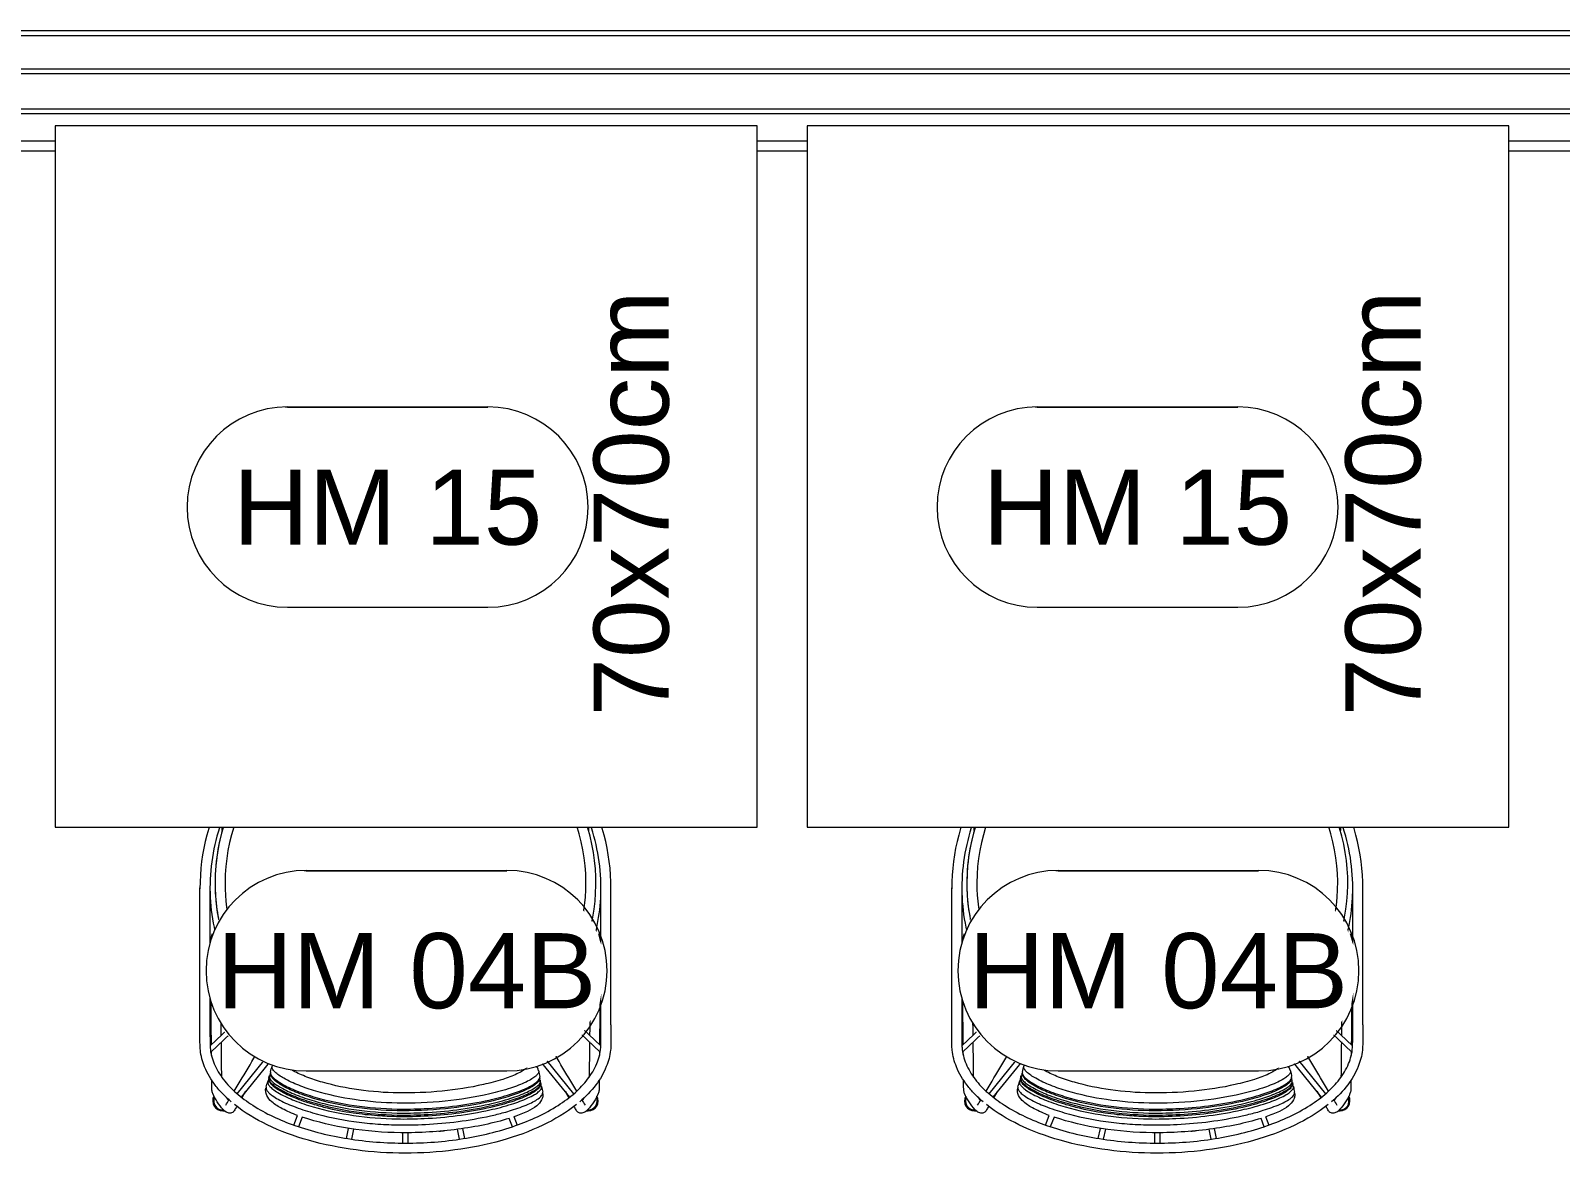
# Model space of a CAD drawing. Header units: millimetres. Extents: x 29001 to 40804, y -8833 to -5892.
# Drawn here: x 29597.9 to 29750.5, y -6685.3 to -6572.4 of the extents above; entities that cross this region are included whole.
import ezdxf
from ezdxf.enums import TextEntityAlignment as Align

# ---------------------------------------------------------------- set-up
doc = ezdxf.new("R2010")
doc.units = ezdxf.units.MM
doc.layers.get('0').update_dxf_attribs({"lineweight": 0})
for name, color, linetype, lineweight in [('wipeout', 254, 'Continuous', 0), ('xxx_Auto_Kaplama_Mermer Tarama', 45, 'Continuous', 0), ('xxx_Auto_Tefris_Silik', 252, 'Continuous', 0), ('xxx_Auto_Tefris_Tefris', 32, 'Continuous', 0), ('xxx_Auto_Yardimci_Isaret Genel', 51, 'Continuous', 0)]:
    doc.layers.add(name, color=color, linetype=linetype, lineweight=lineweight)
doc.styles.add('AUTOBAN', font='')
doc.styles.get("Standard").update_dxf_attribs({"font": 'arial.ttf'})
doc.styles.get('AUTOBAN').set_extended_font_data('Helvetica Normal Tr')

# ---------------------------------------------------------------- blocks, each defined once
blk = doc.blocks.new('THC PLAN')
at = {"linetype": 'Continuous'}
blk.add_wipeout([(1592.84, -948.22), (1593.27, -911.48), (1597.33, -907.91), (1608.94, -904.92), (1618.54, -904.84), (1628.14, -907.26), (1634.76, -910.81), (1635.32, -948.21), (1631.21, -948.78), (1626.45, -950.79), (1620.72, -953.05), (1612.25, -953.37), (1605.07, -952), (1598.78, -948.45)], dxfattribs=at).translate(0, 0, 41.86).dxf.layer = 'wipeout'
for p, q in [((1608.45, -908.12), (1608.24, -907.14)), ((1608.74, -907.06), (1608.95, -908.05)), ((1613.88, -907.71), (1613.88, -906.67)), ((1614.38, -906.67), (1614.38, -907.72)), ((1619.31, -908.07), (1619.52, -907.06)), ((1620.02, -907.14), (1619.8, -908.14)), ((1603.32, -909.32), (1602.99, -908.48)), ((1603.46, -908.31), (1603.78, -909.14)), ((1624.43, -909.27), (1624.8, -908.31)), ((1625.27, -908.48), (1624.9, -909.43)), ((1601.41, -916.6), (1597.36, -911.59)), ((1597.74, -911.27), (1601.84, -916.33)), ((1626.42, -916.33), (1630.52, -911.27)), ((1630.91, -911.59), (1626.85, -916.6)), ((1598.24, -919.78), (1594.64, -916.39)), ((1594.71, -915.76), (1598.64, -919.47)), ((1601.91, -916.95), (1601.91, -918.09)), ((1624.58, -916.77), (1624.58, -916.77)), ((1626.35, -918.09), (1626.35, -916.95)), ((1629.63, -919.47), (1633.56, -915.76)), ((1633.62, -916.39), (1630.02, -919.78)), ((1593.63, -918.47), (1593.63, -932.04)), ((1601.41, -918.52), (1601.41, -917.37)), ((1626.85, -917.37), (1626.85, -918.52)), ((1634.63, -918.47), (1634.63, -932.15)), ((1598.74, -920.17), (1598.74, -921.49)), ((1629.52, -921.49), (1629.52, -920.17)), ((1594.63, -921.55), (1596.25, -923.25)), ((1598.24, -922.22), (1598.24, -920.84)), ((1630.02, -920.84), (1630.02, -922.22)), ((1632.01, -923.25), (1633.63, -921.55)), ((1595.86, -923.57), (1594.63, -922.27)), ((1633.63, -922.27), (1632.4, -923.57)), ((1596.36, -924.11), (1596.36, -925.91)), ((1631.9, -925.91), (1631.9, -924.11)), ((1595.86, -927.42), (1595.86, -925.33)), ((1632.4, -925.33), (1632.4, -927.42)), ((1594.63, -926.8), (1594.85, -927.56)), ((1633.41, -927.56), (1633.63, -926.8)), ((1595.86, -938.96), (1595.86, -937.86)), ((1632.4, -937.86), (1632.4, -938.96)), ((1596.36, -939.36), (1596.36, -940.18)), ((1631.9, -940.18), (1631.9, -939.37)), ((1598.24, -943.45), (1598.24, -943.06)), ((1630.02, -943.06), (1630.02, -943.45)), ((1598.74, -943.78), (1598.74, -944.12)), ((1629.52, -944.12), (1629.52, -943.78)), ((1601.41, -946.92), (1601.41, -946.75)), ((1601.91, -947.19), (1601.91, -947.34)), ((1626.35, -947.34), (1626.35, -947.19)), ((1626.85, -946.75), (1626.85, -946.92)), ((1605.2, -949.48), (1605.2, -949.41)), ((1605.7, -949.67), (1605.7, -949.73)), ((1622.56, -949.73), (1622.56, -949.67)), ((1623.06, -949.41), (1623.06, -949.48)), ((1609.43, -951.07), (1609.43, -951.05)), ((1609.93, -951.17), (1609.93, -951.19)), ((1614.38, -951.64), (1614.38, -951.64)), ((1618.33, -951.19), (1618.33, -951.17)), ((1618.83, -951.05), (1618.83, -951.07))]:
    blk.add_line(p, q)
for centre, radius, start, end in [((1614.2, -948.19), 40.47, 94.8315, 95.6642), ((1595.91, -910.88), 1, 90.2693, 208.0879), ((1595.9, -910.88), 0.9, 85.2765, 203.3664), ((1595.91, -910.86), 0.978, 80.4544, 90.5627), ((1564.68, -929.7), 36.95, 30.447, 31.4039), ((1600.57, -914.16), 5.21, 141.4282, 145.6715), ((1663.58, -929.7), 36.94, 148.596, 149.5531), ((1627.65, -914.2), 5.27, 34.3541, 38.5485), ((1632.35, -910.86), 0.978, 89.4373, 99.5464), ((1632.36, -910.88), 0.9, 336.3666, 94.7195), ((1632.36, -910.88), 1, 331.8971, 89.7497), ((297068.66, 175160.92), 343955.08, 210.7908923, 210.7919123), ((-260.29, -2019.91), 2163.75, 30.80378, 30.82388), ((1116.15, -1004.87), 493.16, 10.8161, 10.8849), ((1600.74, -912.29), 0.197, 190.729, 239.4928), ((1569.61, -954.34), 52.12, 53.462, 53.476), ((1889.25, -988.16), 272.02, 163.7985, 163.9236), ((149344.79, -88940.49), 171954.48, 149.2075374, 149.2095778), ((3451.31, -1997.69), 2120.39, 149.17602, 149.19653), ((-46923.15, -394.15), 48521.73, 359.382869, 359.387008), ((1600.86, -912.87), 0.2, 190.7761, 223.5898), ((1600.85, -912.88), 0.195, 223.4279, 239.6177), ((1114.71, -1005.15), 494.62, 10.6325, 10.7011), ((1601.7, -913.75), 0.866, 189.3738, 279.2988), ((1884.95, -986.93), 267.55, 164.1343, 164.2614), ((1627.51, -913.35), 0.198, 297.5581, 312.6002), ((1627.5, -913.35), 0.209, 312.4896, 342.9657), ((1887.01, -987.52), 269.69, 164.0082, 164.0495), ((1627.67, -912.78), 0.203, 296.7937, 344.0611), ((1648.5, -945.32), 38.43, 122.6419, 122.6613), ((50151.07, -394.15), 48521.39, 180.612992, 180.617131), ((-84176.07, 5.7), 85775.8, 359.3844292, 359.3847095), ((18363.75, 9073.41), 19513.8, 210.787593, 210.792986), ((1569.48, -955.03), 51.51, 48.1472, 51.9769), ((1614.19, -932.24), 20.61, 125.0952, 127.857), ((1646.83, -943.52), 34.8, 124.6874, 130.2411), ((1614.07, -932.24), 20.61, 52.1425, 54.1372), ((-13877.25, 8324.46), 18049.53, 329.204559, 329.210392), ((87404.05, 5.7), 85775.52, 180.6152905, 180.6155707), ((-174535.59, 977.81), 176140.55, 359.3821298, 359.3837966), ((1614.13, -932.64), 19, 122.793, 0.0008), ((1614.13, -932.64), 18, 117.59, 0.0008), ((1614.02, -932.03), 20.34, 129.2367, 140.661), ((1600.81, -917.19), 0.488, 118.4283, 144.886), ((1614.19, -932.24), 19.61, 124.3323, 128.778), ((1614.16, -932.7), 19.07, 122.7793, 129.9888), ((1604.38, -916.07), 0.807, 227.9853, 276.9377), ((1614.44, -962.53), 46.36, 81.6537, 86.4291), ((1614.13, -932.64), 18, 0.0079, 60.5484), ((1623.87, -916.4), 0.733, 260.9271, 310.9473), ((1614.13, -932.64), 19, 0.0079, 56.645), ((1614.08, -932.23), 19.6, 51.2236, 55.021), ((1614.25, -932.03), 20.33, 39.3378, 50.7645), ((177763.61, 977.8), 176140.31, 180.6162034, 180.6178702), ((-412725.86, 3543.07), 414345.63, 359.3824647, 359.3831882), ((1614.03, -932.05), 19.36, 130.6829, 142.1514), ((1614.23, -932.05), 19.36, 37.8462, 49.3143), ((415951.98, 3543.04), 414343.49, 180.6168118, 180.6175353), ((1614.25, -932.22), 20.63, 142.0473, 152.9751), ((1614.01, -932.22), 20.64, 27.0261, 37.9514), ((1614.22, -932.2), 19.6, 144.5757, 155.6342), ((1614.23, -932.71), 19.13, 144.0882, 146.7268), ((1614.03, -932.7), 19.11, 33.256, 35.8973), ((1614.06, -932.2), 19.59, 24.3634, 35.4291), ((349183.86, -4670.25), 347609.36, 179.3822299, 179.3827779), ((-345954.87, -4670.24), 347608.63, 0.6172221, 0.6177701), ((1613.96, -932.08), 20.31, 154.4617, 162.0598), ((1614.31, -932.08), 20.3, 17.9379, 25.5392), ((1614.2, -932.16), 19.57, 159.5687, 178.2071), ((1595.22, -925.69), 0.547, 141.6908, 178.2924), ((1614.15, -932.63), 19.02, 159.3031, 164.1022), ((1614.07, -932.16), 19.56, 0.343, 20.4337), ((1633.04, -925.69), 0.547, 1.7075, 38.3186), ((1614.09, -932.64), 19.04, 0.0133, 15.9291), ((1614.13, -932.15), 20.5, 179.7042, 0.2959), ((1614.19, -932.13), 19.56, 180.031, 200.4327), ((1614.07, -932.13), 19.56, 339.5661, 359.9696), ((1614.1, -932.63), 19.03, 339.278, 359.9877), ((1614.19, -932.6), 19.07, 200.7714, 215.8967), ((1632.98, -938.83), 0.515, 328.5381, 348.5813), ((4065.95, -924.18), 2470.22, 180.397, 180.4842), ((1614.21, -932.09), 19.59, 204.3627, 215.4282), ((1614.05, -932.09), 19.59, 324.5737, 335.6366), ((-889.11, -923.77), 2521.64, 359.51618, 359.6016), ((1614.12, -932.64), 19.01, 312.0405, 326.7493), ((1614.03, -932.25), 19.35, 217.8474, 229.3188), ((1614.24, -932.25), 19.35, 310.6809, 322.1522), ((1595.9, -946.08), 0.999, 180.1266, 275.5049), ((1595.9, -946.08), 0.899, 156.6331, 270.4107), ((1604.7, -940.18), 10.1, 208.4626, 218.5795), ((1595.9, -946.08), 1, 355.3101, 92.3742), ((1595.9, -946.08), 0.899, 349.4504, 89.1333), ((1595.95, -946.08), 0.946, 349.3656, 355.317), ((1632.36, -946.08), 1, 87.6256, 184.6899), ((1632.31, -946.08), 0.946, 184.683, 190.6344), ((1632.36, -946.08), 0.899, 90.8663, 190.5496), ((1623.37, -940.04), 10.34, 321.4895, 331.2152), ((1632.36, -946.08), 0.999, 264.5046, 359.8638), ((1632.36, -946.08), 0.899, 268.6642, 23.372), ((1632.39, -946.07), 0.976, 359.5151, 27.8367), ((1598.82, -5280.97), 4334.49, 89.99144, 90.02914), ((1595.93, -946.09), 0.869, 338.6947, 349.6935), ((1595.92, -946.09), 0.974, 336.4929, 349.6812), ((1600.71, -946.98), 0.499, 236.2994, 259.2635), ((1614.19, -932.55), 19.1, 230.0016, 241.9381), ((1614.2, -932.04), 19.63, 231.2306, 242.7134), ((1614.08, -932.55), 19.1, 296.3579, 309.977), ((1614.06, -932.04), 19.63, 297.2867, 308.7696), ((1629.44, -5280.93), 4334.46, 89.97086, 90.00856), ((1632.34, -946.09), 0.975, 190.3184, 203.5021), ((1632.33, -946.09), 0.869, 190.3065, 201.3053), ((1614.15, -932.58), 19.06, 243.7062, 265.5193), ((1614.09, -932.25), 19.38, 244.3599, 256.088), ((1614.17, -932.26), 19.38, 283.91, 295.6403), ((1614.15, -932.06), 19.59, 257.567, 265.6333), ((1614.13, -932.27), 19.38, 270.7456, 272.5678), ((1614.12, -932.07), 19.58, 272.6119, 282.4335), ((1614.11, -932.55), 19.09, 277.8507, 284.309)]:
    blk.add_arc(centre, radius, start, end)
for points, knots in [([(1597.08, -910.51), (1598.11, -909.7), (1600.5, -908.28), (1604.62, -906.79), (1609.26, -905.87), (1614.15, -905.57), (1619.06, -905.88), (1623.7, -906.8), (1627.81, -908.3), (1630.18, -909.72), (1631.18, -910.51)], [0, 0, 0, 0, 3.921864, 8.309993, 13.091815, 18.083368, 22.974007, 27.823927, 32.224374, 36.05482, 36.05482, 36.05482, 36.05482]), ([(1633.63, -932.15), (1633.63, -928.56), (1633.63, -923.88), (1633.63, -918.7), (1633.63, -916.97), (1633.61, -915.77), (1633.26, -914.51), (1632.34, -912.98), (1631, -911.6), (1628.69, -909.89), (1624.97, -908.2), (1619.8, -906.95), (1614.12, -906.53), (1608.48, -906.95), (1603.31, -908.19), (1599.58, -909.89), (1597.25, -911.6), (1595.91, -913), (1594.99, -914.52), (1594.66, -915.78), (1594.63, -916.95), (1594.63, -918.63), (1594.63, -921.61), (1594.63, -926.3), (1594.63, -929.94), (1594.63, -932.15)], [0, 0, 0, 0, 10.76451, 14.024069, 15.555245, 15.941019, 17.620949, 19.411439, 21.291586, 23.347652, 28.009803, 33.466332, 39.246754, 45.02672, 50.416088, 55.123917, 57.239292, 59.076888, 60.892815, 62.543481, 62.92004, 64.407062, 67.565743, 71.876191, 78.483634, 78.483634, 78.483634, 78.483634]), ([(1603.78, -909.14), (1604.58, -908.89), (1606.28, -908.46), (1609.88, -907.87), (1614.41, -907.58), (1619.64, -907.99), (1622.9, -908.75), (1624.43, -909.27)], [0, 0, 0, 0, 2.511515, 5.247937, 10.953451, 16.085332, 20.943932, 20.943932, 20.943932, 20.943932]), ([(1600.42, -911.64), (1600.41, -911.53), (1600.42, -911.3), (1600.58, -910.84), (1601.09, -910.3), (1602.06, -909.76), (1602.84, -909.45), (1603.31, -909.29)], [0, 0, 0, 0, 0.338025, 0.68305, 1.454174, 2.518494, 3.984482, 3.984482, 3.984482, 3.984482]), ([(1628.03, -912.26), (1628.06, -912.17), (1628, -911.96), (1627.76, -911.68), (1627.37, -911.36), (1626.56, -910.87), (1625.22, -910.28), (1622.71, -909.45), (1619.97, -908.89), (1617.13, -908.57), (1614.75, -908.46), (1610.9, -908.53), (1607.33, -908.98), (1604.5, -909.66), (1603.23, -910.04), (1602.2, -910.4), (1601.29, -910.84), (1600.81, -911.14), (1600.5, -911.44), (1600.42, -911.66), (1600.44, -911.75)], [0, 0, 0, 0, 0.278376, 0.622174, 1.101377, 1.776557, 3.467846, 5.471554, 9.70769, 11.850074, 14.034591, 16.85395, 23.401701, 24.800898, 25.582134, 27.367063, 28.053406, 28.640071, 29.045823, 29.318055, 29.318055, 29.318055, 29.318055]), ([(1627.86, -912.83), (1627.89, -912.74), (1627.84, -912.53), (1627.6, -912.25), (1627.22, -911.94), (1626.42, -911.45), (1625.11, -910.86), (1622.65, -910.04), (1619.24, -909.34), (1615.52, -909.04), (1610.96, -909.13), (1607.51, -909.54), (1604.63, -910.24), (1603.35, -910.61), (1602.21, -911.02), (1601.33, -911.46), (1600.89, -911.75), (1600.61, -912.02), (1600.53, -912.24), (1600.55, -912.33)], [0, 0, 0, 0, 0.277702, 0.618512, 1.091914, 1.757706, 3.423591, 5.396429, 9.506247, 13.871508, 16.559288, 23.186824, 24.264895, 25.436055, 27.176987, 27.899431, 28.370671, 28.773552, 29.045239, 29.045239, 29.045239, 29.045239]), ([(1627.76, -913.21), (1627.78, -913.12), (1627.73, -912.91), (1627.49, -912.63), (1627.12, -912.32), (1626.33, -911.83), (1625.03, -911.25), (1622.6, -910.44), (1619.21, -909.73), (1615.51, -909.43), (1610.97, -909.52), (1607.54, -909.94), (1604.67, -910.63), (1603.4, -911), (1602.27, -911.41), (1601.4, -911.85), (1600.96, -912.14), (1600.69, -912.41), (1600.6, -912.63), (1600.62, -912.72)], [0, 0, 0, 0, 0.276857, 0.615332, 1.083989, 1.743361, 3.392434, 5.344886, 9.417286, 13.762083, 16.446861, 23.042581, 24.113255, 25.276096, 27.004477, 27.721281, 28.188925, 28.589676, 28.860721, 28.860721, 28.860721, 28.860721]), ([(1600.61, -912.61), (1600.62, -912.51), (1600.7, -912.29), (1600.98, -912), (1601.41, -911.7), (1602.26, -911.26), (1603.66, -910.73), (1606.94, -909.86), (1610.8, -909.36), (1614.59, -909.27), (1617.1, -909.39), (1619.47, -909.65), (1621.63, -910.06), (1623.56, -910.59), (1625.09, -911.11), (1626.36, -911.69), (1627.12, -912.18), (1627.5, -912.49), (1627.73, -912.81), (1627.78, -913.03), (1627.77, -913.12)], [0, 0, 0, 0, 0.299857, 0.688409, 1.212511, 1.856299, 3.561617, 5.708866, 12.030256, 15.183819, 17.082644, 19.555489, 22.346767, 23.656596, 25.571171, 27.191727, 27.809975, 28.30105, 28.668251, 28.958914, 28.958914, 28.958914, 28.958914]), ([(1624.9, -909.43), (1625.17, -909.54), (1625.68, -909.74), (1626.56, -910.16), (1627.39, -910.65), (1628.03, -911.37), (1628.11, -911.93), (1628.05, -912.17)], [0, 0, 0, 0, 0.854425, 1.667052, 2.902407, 3.750177, 4.494991, 4.494991, 4.494991, 4.494991]), ([(1593.63, -918.47), (1593.64, -917.81), (1593.61, -916.97), (1593.68, -915.56), (1594.07, -914.15), (1595.1, -912.36), (1596.16, -911.3), (1596.75, -910.79)], [0, 0, 0, 0, 1.986445, 2.527254, 4.232645, 6.326212, 8.682617, 8.682617, 8.682617, 8.682617]), ([(1594.81, -912.94), (1594.81, -912.65), (1594.82, -912.32), (1594.82, -911.87), (1594.96, -911.42), (1595.34, -910.77), (1595.82, -910.12), (1596.28, -909.69), (1596.71, -909.62), (1596.98, -909.79), (1597.14, -910.05), (1597.24, -910.22), (1597.31, -910.34)], [0, 0, 0, 0, 0.880915, 0.993849, 1.346591, 2.269542, 3.256294, 3.760106, 4.149937, 4.470063, 4.670286, 5.067906, 5.067906, 5.067906, 5.067906]), ([(1627.7, -913.4), (1627.73, -913.31), (1627.67, -913.1), (1627.44, -912.82), (1627.07, -912.51), (1626.28, -912.03), (1624.99, -911.44), (1622.58, -910.63), (1619.2, -909.93), (1615.51, -909.63), (1610.98, -909.72), (1607.55, -910.13), (1604.69, -910.83), (1603.43, -911.19), (1602.3, -911.61), (1601.44, -912.04), (1601, -912.34), (1600.72, -912.6), (1600.64, -912.82), (1600.66, -912.91)], [0, 0, 0, 0, 0.276638, 0.614131, 1.080881, 1.737163, 3.377868, 5.320178, 9.373954, 13.708549, 16.391827, 22.971683, 24.038674, 25.197375, 26.919507, 27.633832, 28.100026, 28.499849, 28.770724, 28.770724, 28.770724, 28.770724]), ([(1627.59, -913.79), (1627.62, -913.69), (1627.57, -913.49), (1627.34, -913.21), (1626.96, -912.9), (1626.19, -912.41), (1624.91, -911.83), (1622.52, -911.02), (1619.17, -910.33), (1615.5, -910.03), (1610.99, -910.12), (1607.57, -910.53), (1604.73, -911.22), (1603.48, -911.59), (1602.36, -912), (1601.5, -912.43), (1601.07, -912.73), (1600.79, -912.99), (1600.71, -913.21), (1600.73, -913.3)], [0, 0, 0, 0, 0.276621, 0.612525, 1.076377, 1.726712, 3.35076, 5.272889, 9.289591, 13.603837, 16.284117, 22.83233, 23.891984, 25.042448, 26.752132, 27.462175, 27.926158, 28.324409, 28.59525, 28.59525, 28.59525, 28.59525]), ([(1600.72, -913.2), (1600.73, -913.1), (1600.8, -912.88), (1601.07, -912.59), (1601.5, -912.29), (1602.36, -911.84), (1603.75, -911.32), (1606.44, -910.6), (1610.22, -910.01), (1614.8, -909.81), (1619.22, -910.15), (1622.61, -910.88), (1625, -911.69), (1626.23, -912.27), (1626.97, -912.75), (1627.34, -913.07), (1627.57, -913.38), (1627.62, -913.6), (1627.61, -913.7)], [0, 0, 0, 0, 0.298109, 0.672222, 1.181866, 1.847501, 3.58322, 5.631914, 10.203243, 15.02391, 19.387936, 23.475016, 25.395043, 26.937474, 27.549506, 28.042589, 28.40077, 28.694057, 28.694057, 28.694057, 28.694057]), ([(1600.84, -913.89), (1600.82, -913.79), (1600.9, -913.59), (1601.16, -913.33), (1601.56, -913.04), (1602.39, -912.61), (1603.79, -912.08), (1606.47, -911.36), (1610.26, -910.77), (1614.78, -910.57), (1619.11, -910.91), (1622.4, -911.61), (1624.74, -912.39), (1625.96, -912.95), (1626.75, -913.43), (1627.14, -913.74), (1627.4, -914.05), (1627.46, -914.27), (1627.43, -914.36)], [0, 0, 0, 0, 0.278877, 0.621533, 1.095914, 1.760487, 3.415037, 5.578987, 10.091194, 14.876802, 19.142059, 23.109684, 24.91948, 26.554393, 27.129029, 27.676229, 28.060521, 28.328174, 28.328174, 28.328174, 28.328174]), ([(1630.95, -910.34), (1631.02, -910.22), (1631.12, -910.05), (1631.28, -909.79), (1631.56, -909.62), (1631.98, -909.69), (1632.44, -910.12), (1632.91, -910.76), (1633.3, -911.42), (1633.44, -911.87), (1633.45, -912.32), (1633.45, -912.65), (1633.45, -912.94)], [0, 0, 0, 0, 0.397513, 0.599592, 0.923848, 1.307284, 1.812926, 2.777218, 3.722785, 4.073147, 4.186061, 5.067708, 5.067708, 5.067708, 5.067708]), ([(1631.51, -910.79), (1631.81, -911.04), (1632.36, -911.56), (1633.34, -912.68), (1634.19, -914.12), (1634.58, -915.55), (1634.65, -916.97), (1634.62, -917.81), (1634.63, -918.47)], [0, 0, 0, 0, 1.165515, 2.298684, 4.425887, 6.153316, 6.688381, 8.682163, 8.682163, 8.682163, 8.682163]), ([(1601.84, -914.6), (1601.82, -914.51), (1601.9, -914.33), (1602.14, -914.09), (1602.51, -913.83), (1603.28, -913.43), (1604.57, -912.96), (1607.05, -912.31), (1610.53, -911.78), (1614.71, -911.6), (1618.72, -911.89), (1621.76, -912.52), (1623.93, -913.22), (1625.2, -913.79), (1626.02, -914.3), (1626.38, -914.72), (1626.43, -914.92), (1626.41, -915)], [0, 0, 0, 0, 0.259541, 0.576073, 1.010427, 1.622498, 3.14659, 5.139082, 9.305189, 13.701852, 17.654608, 21.343981, 22.998248, 24.493832, 25.517481, 25.87179, 26.120974, 26.120974, 26.120974, 26.120974]), ([(1626.41, -915), (1625.97, -915.32), (1625.33, -915.81), (1624.51, -916.47), (1624.07, -916.85), (1623.82, -917.06), (1623.77, -917.11), (1623.75, -917.11), (1623.73, -917.11), (1623.7, -917.1), (1623.3, -917.02), (1622.73, -916.91), (1622.01, -916.79), (1621.33, -916.68), (1620.45, -916.56), (1618.84, -916.36), (1617, -916.22), (1612.19, -916.09), (1608.12, -916.35), (1604.64, -916.84), (1604.47, -916.86), (1604.37, -916.78), (1603.9, -916.34), (1603.27, -915.79), (1602.48, -915.12), (1602.09, -914.8), (1601.84, -914.6)], [0, 0, 0, 0, 1.638122, 2.407606, 3.164681, 3.377744, 3.380052, 3.389163, 3.423595, 3.452493, 3.460983, 4.66918, 5.166854, 5.667294, 6.73481, 7.820974, 10.55463, 12.251255, 22.267831, 22.760393, 22.783016, 22.786224, 23.134341, 24.725115, 25.26913, 26.243946, 26.243946, 26.243946, 26.243946]), ([(1626.41, -915), (1626.47, -915.02), (1626.57, -915.03), (1626.79, -915.02), (1627.16, -914.87), (1627.37, -914.58), (1627.43, -914.36)], [0, 0, 0, 0, 0.167666, 0.321649, 0.644728, 1.334715, 1.334715, 1.334715, 1.334715]), ([(1596.5, -947.47), (1596.39, -947.45), (1596.22, -947.34), (1596, -947.09), (1595.62, -946.6), (1595.25, -946.03), (1594.94, -945.49), (1594.82, -945.21), (1594.82, -944.88), (1594.8, -942.8), (1594.79, -940.79), (1594.77, -938.93)], [0, 0, 0, 0, 0.34068, 0.599078, 0.989648, 2.195656, 2.619669, 2.869219, 3.117296, 3.578898, 9.1396, 9.1396, 9.1396, 9.1396]), ([(1633.49, -938.93), (1633.48, -940.94), (1633.46, -943.01), (1633.45, -945.09), (1633.43, -945.26), (1633.32, -945.49), (1633.01, -946.03), (1632.64, -946.6), (1632.26, -947.09), (1632.05, -947.34), (1631.87, -947.45), (1631.76, -947.47)], [0, 0, 0, 0, 6.022079, 6.190929, 6.26967, 6.514877, 6.943839, 8.152033, 8.537297, 8.799681, 9.139602, 9.139602, 9.139602, 9.139602]), ([(1600.52, -947.48), (1599.22, -947.48), (1597.88, -947.48), (1596.54, -947.48), (1596.5, -947.47)], [0, 0, 0, 0, 3.901896, 4.019045, 4.019045, 4.019045, 4.019045]), ([(1631.76, -947.47), (1631.72, -947.48), (1630.38, -947.48), (1629.04, -947.48), (1627.74, -947.48)], [0, 0, 0, 0, 0.118356, 4.019062, 4.019062, 4.019062, 4.019062])]:
    blk.add_open_spline(points, degree=3, knots=knots)
blk = doc.blocks.new('masa-70')
at = {"layer": 'xxx_Auto_Tefris_Tefris'}
blk.add_lwpolyline([(1342.71, 1062.64), (1412.71, 1062.64), (1412.71, 992.64), (1342.71, 992.64)], close=True, dxfattribs=at)
blk = doc.blocks.new('MOBİLYALAR')
at = {"layer": 'xxx_Auto_Tefris_Silik'}
for p, q in [((426.58, -250.61), (814.95, -250.61)), ((426.86, -251.08), (814.66, -251.08)), ((429.36, -254.41), (812.17, -254.41)), ((429.81, -254.89), (811.72, -254.89)), ((434.22, -258.41), (796.9, -258.41)), ((435.04, -258.89), (796.9, -258.89))]:
    blk.add_line(p, q, dxfattribs=at)
at = {"layer": 'xxx_Auto_Tefris_Tefris'}
for p, q in [((445.63, -261.61), (796.9, -261.61)), ((445.63, -262.61), (796.9, -262.61))]:
    blk.add_line(p, q, dxfattribs=at)
at = {"layer": 'xxx_Auto_Tefris_Tefris', "rotation": 180}
for p in [(2104.67, -1268.3, -41.86), (2179.67, -1268.3, -41.86)]:
    blk.add_blockref('THC PLAN', p, dxfattribs=at)
for points in [[(455.61, -260.11), (455.61, -330.11), (525.61, -330.11), (525.61, -260.11)], [(530.61, -260.11), (530.61, -330.11), (600.61, -330.11), (600.61, -260.11)]]:
    blk.add_wipeout(points).dxf.layer = 'wipeout'
at = {"layer": 'xxx_Auto_Tefris_Tefris', "xscale": -1, "rotation": 90}
for p in [(1518.25, 1082.6), (1593.25, 1082.6)]:
    blk.add_blockref('masa-70', p, dxfattribs=at)
at = {"color": 251, "true_color": 0x636466}
for p in [(516.8, -319.04), (591.8, -319.04)]:
    blk.add_text('70x70cm', height=7.5, rotation=90, dxfattribs=at).set_placement(p)
blk = doc.blocks.new('_TagSlot')
at = {"color": 0, "linetype": 'ByBlock', "lineweight": -2, "transparency": 16777216}
for p, q in [((-4, 4), (4, 4)), ((-4, -4), (4, -4))]:
    blk.add_line(p, q, dxfattribs=at)
for centre, start, end in [((-4, 0), 90, 270), ((4, 0), 270, 90)]:
    blk.add_arc(centre, 4, start, end, dxfattribs=at)
at = {"layer": 'xxx_Auto_Kaplama_Mermer Tarama', "color": 0, "transparency": 16777216, "style": 'AUTOBAN'}
blk.add_attdef('TAGNUMBER', text='', height=3, dxfattribs=at).set_placement((0, -1.5), align=Align.CENTER)
blk = doc.blocks.new('key planxx')
for points in [[(-999.7, 355.24), (-979.7, 355.24), (-975.87, 354.48), (-972.86, 352.53), (-970.97, 350.11), (-970.01, 347.67), (-969.7, 345.24), (-970.31, 341.81), (-972.22, 338.61), (-973.57, 337.34), (-976.35, 335.82), (-979.7, 335.24), (-1001.33, 335.37), (-1003.7, 336.07), (-1006.47, 337.87), (-1007.65, 339.17), (-1009.52, 343.35), (-1009.5, 347.23), (-1008.2, 350.51), (-1006.34, 352.72), (-1002.64, 354.8)], [(-924.89, 355.24), (-904.89, 355.24), (-901.06, 354.48), (-898.04, 352.53), (-896.16, 350.11), (-895.19, 347.67), (-894.89, 345.24), (-895.5, 341.81), (-897.4, 338.61), (-898.76, 337.34), (-901.53, 335.82), (-904.89, 335.24), (-926.52, 335.37), (-928.89, 336.07), (-931.65, 337.87), (-932.84, 339.17), (-934.71, 343.35), (-934.69, 347.23), (-933.39, 350.51), (-931.52, 352.72), (-927.83, 354.8)], [(-997.81, 308.97), (-977.81, 308.97), (-973.98, 308.21), (-970.96, 306.26), (-969.07, 303.84), (-968.11, 301.41), (-967.81, 298.97), (-968.41, 295.54), (-970.32, 292.34), (-971.67, 291.08), (-974.45, 289.55), (-977.81, 288.97), (-999.43, 289.11), (-1001.8, 289.81), (-1004.57, 291.61), (-1005.76, 292.91), (-1007.63, 297.09), (-1007.61, 300.97), (-1006.3, 304.25), (-1004.44, 306.46), (-1000.74, 308.53)], [(-922.81, 308.97), (-902.81, 308.97), (-898.98, 308.21), (-895.96, 306.26), (-894.07, 303.84), (-893.11, 301.41), (-892.81, 298.97), (-893.41, 295.54), (-895.32, 292.34), (-896.67, 291.08), (-899.45, 289.55), (-902.81, 288.97), (-924.43, 289.11), (-926.8, 289.81), (-929.57, 291.61), (-930.76, 292.91), (-932.63, 297.09), (-932.61, 300.97), (-931.3, 304.25), (-929.44, 306.46), (-925.74, 308.53)]]:
    blk.add_wipeout(points)
at = {"layer": 'xxx_Auto_Yardimci_Isaret Genel', "xscale": 2.5, "yscale": 2.5, "zscale": 2.5}
for p, values in [((-989.51, 345.29), {'TAGNUMBER': 'HM 15'}), ((-914.7, 345.29), {'TAGNUMBER': 'HM 15'}), ((-987.62, 299.03), {'TAGNUMBER': 'HM 04B'}), ((-912.62, 299.03), {'TAGNUMBER': 'HM 04B'})]:
    blk.add_blockref('_TagSlot', p, dxfattribs=at).add_auto_attribs(values)

msp = doc.modelspace()

# ---------------------------------------------------------------- block references
at = {"color": 6}
msp.add_blockref('MOBİLYALAR', (29144.79, -6321.8), dxfattribs=at)

# ---------------------------------------------------------------- next in the draw order: block references
msp.add_blockref('key planxx', (30623.06, -6965.25), dxfattribs=at)

doc.saveas('drawing.dxf')
